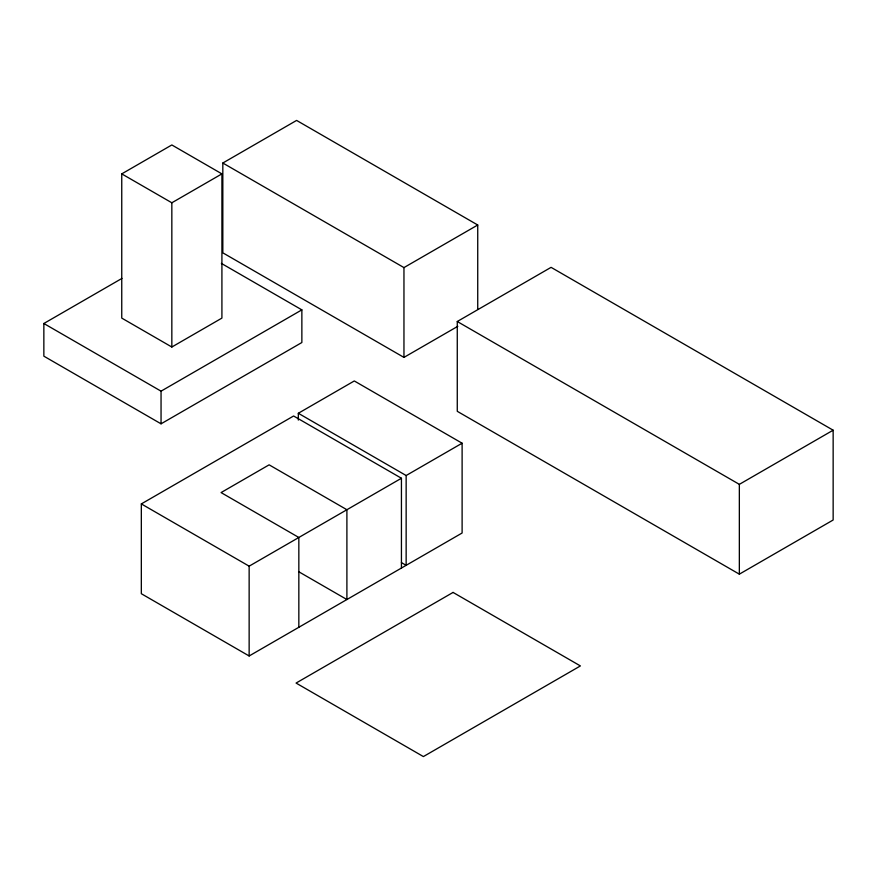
<?xml version="1.0" encoding="UTF-8"?>
<svg xmlns="http://www.w3.org/2000/svg" width="877" height="877" viewBox="0 0 877 877"><rect width="100%" height="100%" fill="white"/><g stroke="black" fill="none" stroke-linecap="round" stroke-linejoin="round"><path stroke-width="1.32" d="M121.75 173.876L171.837 144.957L221.914 173.876L221.914 318.099L171.837 347.018L121.75 318.099L121.75 173.876L171.837 202.784L221.914 173.876M457.827 326.299L403.957 357.399L222.824 252.828L222.824 163.023L296.601 120.423L477.735 225.005L477.735 309.362M221.366 263.396L301.863 309.866L301.863 342.523L161.05 423.821L43.85 356.161L43.85 323.503L121.947 278.415M43.85 323.503L161.05 391.164L301.863 309.866M222.824 163.023L403.957 267.595L477.735 225.005M298.323 420.083L298.323 413.275L354.297 380.958L462.113 443.214L462.113 533.008L249.145 655.974L141.329 593.718L141.329 503.913L293.609 415.994L401.436 478.25L401.436 568.044M457.268 321.508L551.085 267.353L833.15 430.201L833.15 520.006L739.344 574.161L457.268 411.313L457.268 321.508L739.344 484.356L833.15 430.201M141.329 503.913L249.145 566.169L401.436 478.25M298.323 413.275L406.15 475.52L462.113 443.214M401.403 562.596L406.15 565.325L406.15 475.52M298.586 571.64L346.897 599.528L346.897 509.723L269.129 464.832L221.07 492.578L298.838 537.48L298.838 627.285M739.344 484.356L739.344 574.161M403.957 267.595L403.957 357.399M249.145 566.169L249.145 655.974M171.837 202.784L171.837 347.018M161.05 391.164L161.05 423.821M453.069 592.424L296.075 683.062L423.394 756.577L580.399 665.928L453.069 592.424"/></g></svg>
